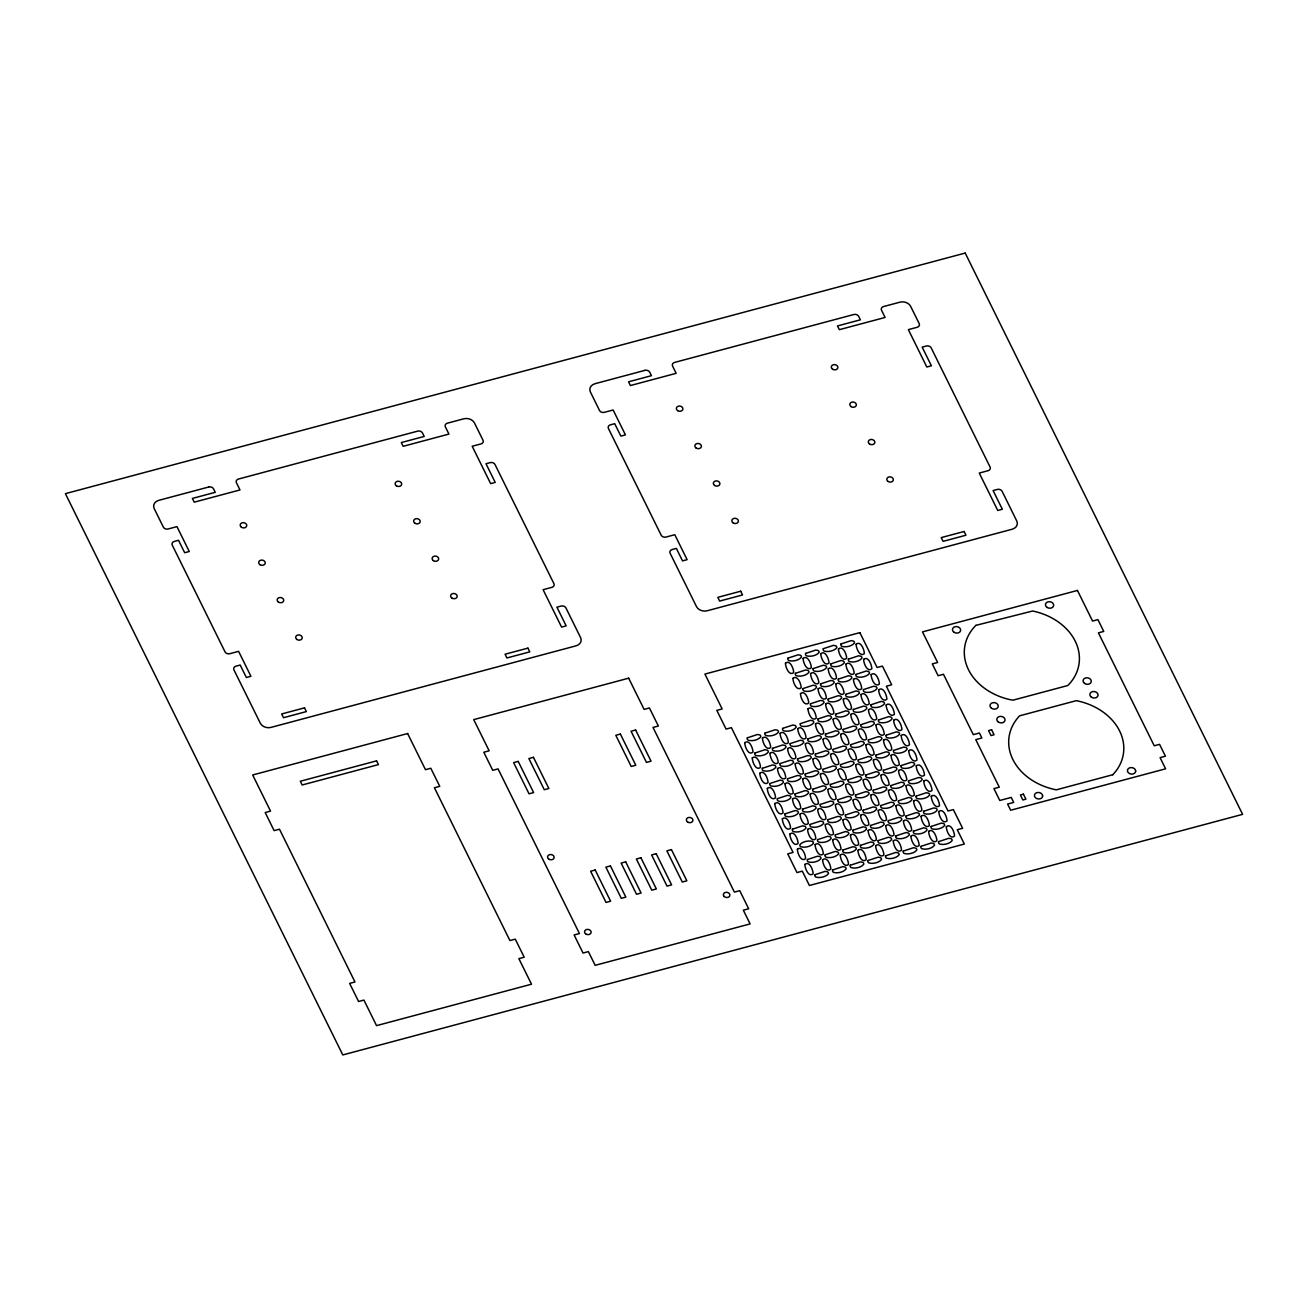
<?xml version="1.0" encoding="UTF-8"?>
<svg xmlns="http://www.w3.org/2000/svg" width="1308" height="1308" viewBox="0 0 1308 1308"><rect width="100%" height="100%" fill="white"/><g stroke="black" fill="none" stroke-linecap="round" stroke-linejoin="round"><path stroke-width="1.5" d="M812.497 841.453C808.589 840.21 802.213 841.567 799.826 844.837A2.616 2.06 8.3 0 0 800.774 846.734C804.665 847.976 811.042 846.619 813.429 843.349A2.616 2.06 8.3 0 0 812.497 841.453M1042.639 795.836L1042.623 796.245A4.137 3.254 8.3 0 1 1036.296 798.338A4.137 3.254 8.3 0 1 1036.508 792.762A4.137 3.254 8.3 0 1 1042.639 795.836M1135.671 770.968L1135.655 771.377A4.137 3.254 8.3 0 1 1129.327 773.469A4.137 3.254 8.3 0 1 1129.54 767.878A4.137 3.254 8.3 0 1 1135.671 770.968M744.759 742.731C744.644 746.165 748.307 756.089 752.967 752.165C753.081 748.732 749.419 738.791 744.759 742.731M747.342 737.826L747.179 738.301A2.616 2.06 8.3 0 0 748.127 740.197C752.018 741.44 758.395 740.083 760.782 736.813A2.616 2.06 8.3 0 0 759.85 734.916L757.463 734.491L747.342 737.826M752.296 757.97C752.165 761.387 755.828 771.328 760.488 767.404C760.602 763.97 756.956 754.029 752.296 757.97M754.863 753.048L754.716 753.539A2.616 2.06 8.3 0 0 755.648 755.435C759.539 756.678 765.916 755.321 768.303 752.051A2.616 2.06 8.3 0 0 767.371 750.154L764.984 749.713L754.863 753.048M785.47 663.189C785.356 666.606 789.018 676.547 793.678 672.606C793.793 669.189 790.146 659.248 785.47 663.189M787.988 658.137L787.841 658.627A2.616 2.06 8.3 0 0 788.773 660.524C792.664 661.766 799.041 660.409 801.428 657.139A2.616 2.06 8.3 0 0 800.496 655.243L798.109 654.801L787.988 658.137M762.466 738.072C762.351 741.505 766.014 751.43 770.674 747.506C770.788 744.072 767.126 734.131 762.466 738.072M765.016 733.101L764.853 733.575A2.616 2.06 8.3 0 0 765.801 735.472C769.693 736.715 776.069 735.358 778.456 732.088A2.616 2.06 8.3 0 0 777.524 730.191L775.137 729.766L765.016 733.101M759.834 773.224C759.703 776.641 763.365 786.582 768.025 782.642C768.139 779.225 764.493 769.284 759.834 773.224M762.401 768.303L762.253 768.793A2.616 2.06 8.3 0 0 763.185 770.69C767.077 771.933 773.453 770.576 775.84 767.306A2.616 2.06 8.3 0 0 774.908 765.409L772.521 764.967L762.401 768.303M792.959 678.345C792.844 681.779 796.507 691.719 801.166 687.779C801.281 684.346 797.618 674.405 792.959 678.345M795.477 673.309L795.313 673.8A2.616 2.06 8.3 0 0 796.261 675.696C800.153 676.939 806.529 675.566 808.916 672.312A2.616 2.06 8.3 0 0 807.984 670.415L805.597 669.974L795.477 673.309M769.987 753.31C769.872 756.727 773.535 766.668 778.195 762.727C778.309 759.31 774.647 749.37 769.987 753.31M772.538 748.323L772.374 748.814A2.616 2.06 8.3 0 0 773.322 750.71C777.214 751.953 783.59 750.596 785.977 747.326A2.616 2.06 8.3 0 0 785.045 745.429L782.658 744.988L772.538 748.323M803.112 658.398C802.998 661.815 806.66 671.756 811.32 667.816C811.434 664.399 807.772 654.458 803.112 658.398M805.663 653.411L805.499 653.902A2.616 2.06 8.3 0 0 806.447 655.798C810.339 657.041 816.715 655.684 819.102 652.414A2.616 2.06 8.3 0 0 818.17 650.517L815.783 650.076L805.663 653.411M780.14 733.347C780.026 736.78 783.672 746.704 788.332 742.781C788.462 739.347 784.8 729.406 780.14 733.347M782.691 728.376L782.527 728.85A2.616 2.06 8.3 0 0 783.459 730.747C787.367 731.99 793.743 730.632 796.131 727.362A2.616 2.06 8.3 0 0 795.182 725.466L792.812 725.041L782.691 728.376M767.338 788.413C767.224 791.847 770.87 801.771 775.53 797.847C775.66 794.414 771.998 784.473 767.338 788.413M769.921 783.508L769.758 783.982A2.616 2.06 8.3 0 0 770.69 785.879C774.598 787.122 780.974 785.765 783.361 782.495A2.616 2.06 8.3 0 0 782.413 780.598L780.042 780.173L769.921 783.508M800.496 693.6C800.382 697.033 804.044 706.958 808.704 703.034C808.818 699.6 805.156 689.659 800.496 693.6M803.014 688.564L802.85 689.054A2.616 2.06 8.3 0 0 803.799 690.935C807.69 692.177 814.067 690.82 816.454 687.55A2.616 2.06 8.3 0 0 815.522 685.654L813.135 685.229L803.014 688.564M777.541 768.548C777.41 771.982 781.072 781.922 785.732 777.982C785.846 774.565 782.2 764.624 777.541 768.548M780.075 763.578L779.928 764.068A2.616 2.06 8.3 0 0 780.86 765.965C784.751 767.207 791.127 765.85 793.515 762.58A2.616 2.06 8.3 0 0 792.583 760.684L790.196 760.242L780.075 763.578M810.6 673.555C810.486 676.988 814.148 686.929 818.808 682.989C818.922 679.555 815.26 669.614 810.6 673.555M813.151 668.584L812.987 669.075A2.616 2.06 8.3 0 0 813.936 670.971C817.827 672.214 824.204 670.841 826.591 667.587A2.616 2.06 8.3 0 0 825.659 665.69L823.272 665.249L813.151 668.584M787.661 748.585C787.547 752.002 791.209 761.943 795.869 758.002C795.983 754.585 792.321 744.644 787.661 748.585M790.212 743.598L790.048 744.089A2.616 2.06 8.3 0 0 790.997 745.985C794.888 747.228 801.264 745.871 803.652 742.601A2.616 2.06 8.3 0 0 802.72 740.704L800.332 740.263L790.212 743.598M820.786 653.673C820.672 657.09 824.334 667.031 828.994 663.091C829.109 659.673 825.446 649.733 820.786 653.673M797.815 728.621C797.7 732.055 801.346 741.979 806.006 738.055C806.137 734.622 802.474 724.681 797.815 728.621M823.337 648.686L823.173 649.177A2.616 2.06 8.3 0 0 824.122 651.073C828.013 652.316 834.39 650.959 836.777 647.689A2.616 2.06 8.3 0 0 835.845 645.792L833.458 645.351L823.337 648.686M800.365 723.651L800.202 724.125A2.616 2.06 8.3 0 0 801.134 726.022C805.041 727.264 811.418 725.907 813.805 722.637A2.616 2.06 8.3 0 0 812.857 720.741L810.486 720.316L800.365 723.651M774.843 803.586C774.728 807.003 778.374 816.944 783.034 813.004C783.165 809.587 779.503 799.646 774.843 803.586M777.426 798.665L777.263 799.155A2.616 2.06 8.3 0 0 778.195 801.052C782.102 802.294 788.479 800.937 790.866 797.667A2.616 2.06 8.3 0 0 789.918 795.771L787.547 795.329L777.426 798.665M808.017 708.789C807.886 712.222 811.549 722.163 816.208 718.223C816.323 714.789 812.677 704.849 808.017 708.789M810.519 703.753L810.371 704.244A2.616 2.06 8.3 0 0 811.303 706.14C815.195 707.383 821.571 706.026 823.975 702.756A2.616 2.06 8.3 0 0 823.026 700.859L820.656 700.418L810.519 703.753M785.045 783.754C784.931 787.187 788.577 797.112 793.237 793.188C793.367 789.754 789.705 779.813 785.045 783.754M787.579 778.783L787.432 779.257A2.616 2.06 8.3 0 0 788.364 781.154C792.256 782.397 798.648 781.039 801.036 777.769A2.616 2.06 8.3 0 0 800.087 775.873L797.716 775.448L787.579 778.783M818.138 688.809C818.023 692.243 821.686 702.167 826.345 698.243C826.46 694.81 822.797 684.869 818.138 688.809M820.688 683.839L820.525 684.329A2.616 2.06 8.3 0 0 821.473 686.209C825.364 687.452 831.741 686.095 834.128 682.825A2.616 2.06 8.3 0 0 833.196 680.928L830.809 680.503L820.688 683.839M795.199 763.823C795.084 767.256 798.747 777.197 803.406 773.257C803.521 769.84 799.858 759.899 795.199 763.823M797.749 758.853L797.586 759.343A2.616 2.06 8.3 0 0 798.534 761.24C802.425 762.482 808.802 761.125 811.189 757.855A2.616 2.06 8.3 0 0 810.257 755.959L807.87 755.517L797.749 758.853M828.275 668.829C828.16 672.263 831.806 682.204 836.466 678.263C836.597 674.83 832.934 664.889 828.275 668.829M830.825 663.859L830.662 664.35A2.616 2.06 8.3 0 0 831.594 666.246C835.501 667.489 841.878 666.115 844.265 662.862A2.616 2.06 8.3 0 0 843.317 660.965L840.946 660.524L830.825 663.859M805.336 743.86C805.221 747.277 808.884 757.218 813.543 753.277C813.658 749.86 809.995 739.919 805.336 743.86M807.886 738.873L807.723 739.363A2.616 2.06 8.3 0 0 808.655 741.26C812.562 742.503 818.939 741.145 821.326 737.875A2.616 2.06 8.3 0 0 820.394 735.979L818.007 735.537L807.886 738.873M782.364 818.808C782.249 822.241 785.895 832.182 790.555 828.242C790.686 824.808 787.024 814.884 782.364 818.808M784.947 813.903L784.784 814.394A2.616 2.06 8.3 0 0 785.716 816.29C789.623 817.533 796 816.176 798.387 812.906A2.616 2.06 8.3 0 0 797.439 811.009L795.068 810.568L784.947 813.903M838.461 648.948C838.346 652.365 841.992 662.306 846.652 658.365C846.783 654.948 843.12 645.008 838.461 648.948M841.011 643.961L840.848 644.452A2.616 2.06 8.3 0 0 841.78 646.348C845.687 647.591 852.064 646.234 854.451 642.964A2.616 2.06 8.3 0 0 853.503 641.067L851.132 640.626L841.011 643.961M815.522 723.962C815.391 727.395 819.053 737.32 823.713 733.396C823.827 729.962 820.181 720.021 815.522 723.962M818.023 718.926L817.876 719.4A2.616 2.06 8.3 0 0 818.808 721.297C822.699 722.539 829.076 721.182 831.463 717.912A2.616 2.06 8.3 0 0 830.531 716.016L828.16 715.59L818.023 718.926M792.55 798.91C792.419 802.344 796.082 812.284 800.741 808.344C800.856 804.927 797.21 794.986 792.55 798.91M795.084 793.94L794.937 794.43A2.616 2.06 8.3 0 0 795.869 796.327C799.76 797.569 806.153 796.212 808.54 792.942A2.616 2.06 8.3 0 0 807.592 791.046L805.221 790.604L795.084 793.94M825.659 703.998C825.528 707.432 829.19 717.373 833.85 713.432C833.964 709.999 830.318 700.074 825.659 703.998M828.193 699.028L828.046 699.518A2.616 2.06 8.3 0 0 828.978 701.415C832.869 702.658 839.245 701.301 841.633 698.031A2.616 2.06 8.3 0 0 840.701 696.134L838.314 695.692L828.193 699.028M802.72 779.028C802.589 782.462 806.251 792.386 810.911 788.462C811.025 785.029 807.379 775.088 802.72 779.028M805.254 774.058L805.107 774.532A2.616 2.06 8.3 0 0 806.039 776.429C809.93 777.671 816.306 776.314 818.694 773.044A2.616 2.06 8.3 0 0 817.762 771.148L815.375 770.723L805.254 774.058M835.812 684.084C835.698 687.518 839.344 697.442 844.02 693.518C844.134 690.084 840.472 680.144 835.812 684.084M838.363 679.114L838.199 679.604A2.616 2.06 8.3 0 0 839.131 681.484C843.039 682.727 849.415 681.37 851.802 678.1A2.616 2.06 8.3 0 0 850.87 676.203L848.483 675.778L838.363 679.114M812.873 759.098C812.759 762.531 816.421 772.472 821.081 768.532C821.195 765.115 817.533 755.174 812.873 759.098M815.424 754.127L815.26 754.618A2.616 2.06 8.3 0 0 816.208 756.514C820.1 757.757 826.476 756.4 828.863 753.13A2.616 2.06 8.3 0 0 827.931 751.233L825.544 750.792L815.424 754.127M789.901 834.063C789.787 837.496 793.433 847.437 798.093 843.496C798.223 840.063 794.561 830.122 789.901 834.063M792.485 829.158L792.321 829.648A2.616 2.06 8.3 0 0 793.253 831.545C797.161 832.787 803.537 831.414 805.924 828.16A2.616 2.06 8.3 0 0 804.976 826.264L802.605 825.822L792.485 829.158M845.949 664.104C845.835 667.538 849.481 677.479 854.14 673.538C854.271 670.105 850.609 660.164 845.949 664.104M848.5 659.134L848.336 659.624A2.616 2.06 8.3 0 0 849.268 661.521C853.176 662.764 859.552 661.39 861.939 658.137A2.616 2.06 8.3 0 0 860.991 656.24L858.62 655.798L848.5 659.134M823.043 739.2C822.928 742.617 826.574 752.558 831.234 748.617C831.365 745.2 827.702 735.26 823.043 739.2M825.561 734.148L825.397 734.638A2.616 2.06 8.3 0 0 826.329 736.535C830.237 737.777 836.613 736.42 839 733.15A2.616 2.06 8.3 0 0 838.052 731.254L835.681 730.812L825.561 734.148M800.071 814.148C799.956 817.582 803.602 827.523 808.262 823.582C808.377 820.149 804.731 810.208 800.071 814.148M802.605 809.178L802.458 809.668A2.616 2.06 8.3 0 0 803.39 811.565C807.281 812.808 813.674 811.451 816.061 808.181A2.616 2.06 8.3 0 0 815.113 806.284L812.742 805.842L802.605 809.178M856.135 644.223C856.021 647.64 859.667 657.581 864.326 653.64C864.457 650.223 860.795 640.282 856.135 644.223M833.163 719.171C833.033 722.605 836.695 732.529 841.355 728.605C841.469 725.172 837.823 715.231 833.163 719.171M835.698 714.201L835.55 714.675A2.616 2.06 8.3 0 0 836.482 716.571C840.374 717.814 846.75 716.457 849.137 713.187A2.616 2.06 8.3 0 0 848.205 711.29L845.818 710.865L835.698 714.201M810.224 794.185C810.093 797.618 813.756 807.559 818.416 803.619C818.53 800.202 814.884 790.261 810.224 794.185M812.759 789.214L812.611 789.705A2.616 2.06 8.3 0 0 813.543 791.602C817.435 792.844 823.811 791.487 826.198 788.217A2.616 2.06 8.3 0 0 825.266 786.321L822.879 785.879L812.759 789.214M843.317 699.273C843.202 702.707 846.865 712.647 851.524 708.707C851.639 705.274 847.976 695.349 843.317 699.273M845.867 694.303L845.704 694.793A2.616 2.06 8.3 0 0 846.652 696.69C850.543 697.932 856.92 696.575 859.307 693.305A2.616 2.06 8.3 0 0 858.375 691.409L855.988 690.967L845.867 694.303M820.378 774.303C820.263 777.737 823.926 787.661 828.585 783.737C828.7 780.304 825.054 770.363 820.378 774.303M822.928 769.333L822.765 769.807A2.616 2.06 8.3 0 0 823.713 771.704C827.604 772.946 833.981 771.589 836.368 768.319A2.616 2.06 8.3 0 0 835.436 766.423L833.049 765.998L822.928 769.333M797.406 849.268C797.291 852.685 800.954 862.626 805.614 858.686C805.728 855.269 802.066 845.328 797.406 849.268M853.486 679.359C853.372 682.792 857.018 692.717 861.678 688.793C861.809 685.359 858.146 675.418 853.486 679.359M856.037 674.388L855.873 674.879A2.616 2.06 8.3 0 0 856.805 676.759C860.713 678.002 867.09 676.645 869.477 673.375A2.616 2.06 8.3 0 0 868.528 671.478L866.158 671.053L856.037 674.388M830.58 754.438C830.466 757.872 834.112 767.812 838.771 763.872C838.902 760.439 835.24 750.514 830.58 754.438M833.098 749.402L832.934 749.893A2.616 2.06 8.3 0 0 833.866 751.789C837.774 753.032 844.15 751.675 846.538 748.405A2.616 2.06 8.3 0 0 845.589 746.508L843.219 746.067L833.098 749.402M807.608 829.403C807.494 832.836 811.14 842.777 815.8 838.837C815.93 835.403 812.268 825.462 807.608 829.403M810.143 824.432L809.995 824.923A2.616 2.06 8.3 0 0 810.927 826.819C814.835 828.062 821.211 826.689 823.599 823.435A2.616 2.06 8.3 0 0 822.65 821.538L820.279 821.097L810.143 824.432M863.623 659.379C863.493 662.813 867.155 672.753 871.815 668.813C871.929 665.38 868.283 655.439 863.623 659.379M840.684 734.409C840.57 737.826 844.216 747.767 848.876 743.827C849.006 740.41 845.344 730.469 840.684 734.409M843.219 729.423L843.071 729.913A2.616 2.06 8.3 0 0 844.003 731.81C847.895 733.052 854.288 731.695 856.675 728.425A2.616 2.06 8.3 0 0 855.726 726.529L853.356 726.087L843.219 729.423M817.745 809.423C817.614 812.857 821.277 822.797 825.937 818.857C826.051 815.424 822.405 805.483 817.745 809.423M820.279 804.453L820.132 804.943A2.616 2.06 8.3 0 0 821.064 806.84C824.956 808.082 831.332 806.725 833.719 803.455A2.616 2.06 8.3 0 0 832.787 801.559L830.4 801.117L820.279 804.453M850.821 714.446C850.707 717.879 854.369 727.804 859.029 723.88C859.143 720.446 855.481 710.506 850.821 714.446M853.372 709.476L853.208 709.95A2.616 2.06 8.3 0 0 854.157 711.846C858.048 713.089 864.425 711.732 866.812 708.462A2.616 2.06 8.3 0 0 865.88 706.565L863.493 706.14L853.372 709.476M827.882 789.46C827.768 792.893 831.43 802.834 836.09 798.894C836.204 795.477 832.542 785.536 827.882 789.46M830.433 784.489L830.269 784.98A2.616 2.06 8.3 0 0 831.218 786.876C835.109 788.119 841.485 786.762 843.873 783.492A2.616 2.06 8.3 0 0 842.941 781.595L840.553 781.154L830.433 784.489M804.911 864.425C804.796 867.858 808.458 877.799 813.118 873.858C813.233 870.425 809.57 860.484 804.911 864.425M807.494 859.52L807.33 860.01A2.616 2.06 8.3 0 0 808.279 861.907C812.17 863.149 818.546 861.776 820.934 858.522A2.616 2.06 8.3 0 0 820.002 856.626L817.614 856.184L807.494 859.52M860.991 694.548C860.877 697.981 864.539 707.922 869.199 703.982C869.313 700.548 865.651 690.624 860.991 694.548M863.542 689.578L863.378 690.068A2.616 2.06 8.3 0 0 864.326 691.965C868.218 693.207 874.594 691.85 876.981 688.58A2.616 2.06 8.3 0 0 876.049 686.684L873.662 686.242L863.542 689.578M838.085 769.644C837.97 773.061 841.633 783.001 846.292 779.077C846.407 775.644 842.744 765.703 838.085 769.644M840.603 764.608L840.439 765.082A2.616 2.06 8.3 0 0 841.387 766.979C845.279 768.221 851.655 766.864 854.042 763.594A2.616 2.06 8.3 0 0 853.11 761.697L850.723 761.272L840.603 764.608M815.113 844.592C814.998 848.025 818.661 857.966 823.321 854.026C823.435 850.609 819.773 840.668 815.113 844.592M817.663 839.622L817.5 840.112A2.616 2.06 8.3 0 0 818.432 842.009C822.34 843.251 828.716 841.894 831.103 838.624A2.616 2.06 8.3 0 0 830.171 836.728L827.784 836.286L817.663 839.622M871.161 674.634C871.03 678.067 874.692 687.992 879.352 684.068C879.466 680.634 875.82 670.693 871.161 674.634M848.222 749.648C848.107 753.081 851.753 763.022 856.413 759.081C856.544 755.664 852.881 745.724 848.222 749.648M850.756 744.677L850.609 745.168A2.616 2.06 8.3 0 0 851.541 747.064C855.448 748.307 861.825 746.95 864.212 743.68A2.616 2.06 8.3 0 0 863.264 741.783L860.893 741.342L850.756 744.677M825.283 824.678C825.152 828.111 828.814 838.052 833.474 834.112C833.588 830.678 829.942 820.737 825.283 824.678M827.817 819.707L827.67 820.198A2.616 2.06 8.3 0 0 828.602 822.094C832.493 823.337 838.869 821.964 841.257 818.71A2.616 2.06 8.3 0 0 840.325 816.813L837.938 816.372L827.817 819.707M858.359 729.684C858.228 733.101 861.89 743.042 866.55 739.102C866.664 735.685 863.018 725.744 858.359 729.684M860.893 724.697L860.746 725.188A2.616 2.06 8.3 0 0 861.678 727.084C865.569 728.327 871.945 726.97 874.333 723.7A2.616 2.06 8.3 0 0 873.401 721.803L871.014 721.362L860.893 724.697M835.403 804.698C835.289 808.131 838.951 818.072 843.611 814.132C843.725 810.698 840.063 800.758 835.403 804.698M837.954 799.728L837.79 800.218A2.616 2.06 8.3 0 0 838.739 802.115C842.63 803.357 849.006 802 851.394 798.73A2.616 2.06 8.3 0 0 850.462 796.834L848.075 796.392L837.954 799.728M814.982 874.692L814.835 875.166A2.616 2.06 8.3 0 0 815.767 877.063C819.658 878.306 826.051 876.949 828.438 873.679A2.616 2.06 8.3 0 0 827.49 871.782L825.119 871.357L814.982 874.692M868.496 709.721C868.381 713.154 872.044 723.079 876.703 719.155C876.818 715.721 873.155 705.78 868.496 709.721M871.046 704.75L870.883 705.225A2.616 2.06 8.3 0 0 871.831 707.121C875.722 708.364 882.099 707.007 884.486 703.737A2.616 2.06 8.3 0 0 883.554 701.84L881.167 701.415L871.046 704.75M845.589 784.8C845.475 788.234 849.137 798.174 853.797 794.234C853.911 790.8 850.249 780.876 845.589 784.8M848.107 779.764L847.944 780.255A2.616 2.06 8.3 0 0 848.892 782.151C852.783 783.394 859.16 782.037 861.547 778.767A2.616 2.06 8.3 0 0 860.615 776.87L858.228 776.429L848.107 779.764M822.618 859.765C822.503 863.198 826.166 873.139 830.825 869.199C830.94 865.765 827.277 855.824 822.618 859.765M825.168 854.794L825.005 855.285A2.616 2.06 8.3 0 0 825.937 857.181C829.844 858.424 836.221 857.051 838.608 853.797A2.616 2.06 8.3 0 0 837.676 851.9L835.289 851.459L825.168 854.794M878.665 689.823C878.551 693.256 882.197 703.197 886.873 699.257C886.987 695.823 883.325 685.899 878.665 689.823M855.726 764.853C855.612 768.286 859.274 778.211 863.934 774.287C864.048 770.853 860.386 760.913 855.726 764.853M858.277 759.883L858.113 760.357A2.616 2.06 8.3 0 0 859.062 762.253C862.953 763.496 869.33 762.139 871.717 758.869A2.616 2.06 8.3 0 0 870.785 756.972L868.398 756.547L858.277 759.883M832.787 839.867C832.673 843.3 836.319 853.241 840.979 849.301C841.109 845.884 837.447 835.943 832.787 839.867M835.338 834.896L835.174 835.387A2.616 2.06 8.3 0 0 836.106 837.284C840.014 838.526 846.39 837.169 848.778 833.899A2.616 2.06 8.3 0 0 847.829 832.002L845.459 831.561L835.338 834.896M865.896 744.922C865.765 748.356 869.428 758.297 874.087 754.356C874.202 750.939 870.556 740.998 865.896 744.922M868.43 739.952L868.283 740.442A2.616 2.06 8.3 0 0 869.215 742.339C873.106 743.582 879.483 742.225 881.87 738.955A2.616 2.06 8.3 0 0 880.938 737.058L878.551 736.617L868.43 739.952M842.957 819.952C842.826 823.386 846.489 833.327 851.148 829.386C851.263 825.953 847.617 816.012 842.957 819.952M845.491 814.982L845.344 815.473A2.616 2.06 8.3 0 0 846.276 817.369C850.167 818.612 856.544 817.238 858.931 813.985A2.616 2.06 8.3 0 0 857.999 812.088L855.612 811.647L845.491 814.982M876.017 724.959C875.902 728.376 879.565 738.317 884.224 734.377C884.339 730.959 880.676 721.019 876.017 724.959M878.567 719.972L878.404 720.463A2.616 2.06 8.3 0 0 879.352 722.359C883.243 723.602 889.62 722.245 892.007 718.975A2.616 2.06 8.3 0 0 891.075 717.078L888.688 716.637L878.567 719.972M853.11 800.038C852.996 803.472 856.658 813.413 861.318 809.472C861.432 806.039 857.77 796.098 853.11 800.038M855.628 795.002L855.465 795.493A2.616 2.06 8.3 0 0 856.413 797.389C860.304 798.632 866.681 797.275 869.068 794.005A2.616 2.06 8.3 0 0 868.136 792.108L865.749 791.667L855.628 795.002M832.656 869.967L832.509 870.441A2.616 2.06 8.3 0 0 833.441 872.338C837.333 873.58 843.709 872.223 846.096 868.953A2.616 2.06 8.3 0 0 845.164 867.057L842.777 866.632L832.656 869.967M886.17 704.996C886.056 708.429 889.702 718.354 894.361 714.43C894.492 710.996 890.83 701.055 886.17 704.996M863.231 780.009C863.116 783.443 866.779 793.384 871.439 789.443C871.553 786.026 867.891 776.085 863.231 780.009M865.782 775.039L865.618 775.53A2.616 2.06 8.3 0 0 866.55 777.426C870.458 778.669 876.834 777.312 879.221 774.042A2.616 2.06 8.3 0 0 878.289 772.145L875.902 771.704L865.782 775.039M840.292 855.04C840.177 858.473 843.824 868.414 848.483 864.474C848.614 861.04 844.952 851.099 840.292 855.04M842.842 850.069L842.679 850.56A2.616 2.06 8.3 0 0 843.611 852.456C847.519 853.699 853.895 852.325 856.282 849.072A2.616 2.06 8.3 0 0 855.334 847.175L852.963 846.734L842.842 850.069M873.401 760.128C873.286 763.561 876.932 773.486 881.592 769.562C881.723 766.128 878.06 756.188 873.401 760.128M875.951 755.157L875.788 755.632A2.616 2.06 8.3 0 0 876.72 757.528C880.627 758.771 887.004 757.414 889.391 754.144A2.616 2.06 8.3 0 0 888.443 752.247L886.072 751.822L875.951 755.157M850.462 835.142C850.347 838.575 853.993 848.516 858.653 844.576C858.784 841.158 855.121 831.218 850.462 835.142M852.996 830.171L852.849 830.662A2.616 2.06 8.3 0 0 853.781 832.558C857.672 833.801 864.065 832.444 866.452 829.174A2.616 2.06 8.3 0 0 865.504 827.277L863.133 826.836L852.996 830.171M883.57 740.197C883.44 743.631 887.102 753.572 891.762 749.631C891.876 746.214 888.23 736.273 883.57 740.197M886.105 735.227L885.957 735.717A2.616 2.06 8.3 0 0 886.889 737.614C890.781 738.856 897.157 737.499 899.544 734.229A2.616 2.06 8.3 0 0 898.612 732.333L896.225 731.891L886.105 735.227M860.648 815.293C860.533 818.726 864.196 828.667 868.855 824.727C868.97 821.293 865.307 811.352 860.648 815.293M863.166 810.257L863.002 810.747A2.616 2.06 8.3 0 0 863.95 812.644C867.842 813.887 874.218 812.513 876.605 809.26A2.616 2.06 8.3 0 0 875.673 807.363L873.286 806.922L863.166 810.257M893.691 720.234C893.577 723.651 897.239 733.592 901.899 729.651C902.013 726.234 898.351 716.293 893.691 720.234M870.752 795.248C870.638 798.681 874.3 808.622 878.96 804.682C879.074 801.248 875.412 791.307 870.752 795.248M873.303 790.277L873.139 790.768A2.616 2.06 8.3 0 0 874.071 792.664C877.979 793.907 884.355 792.55 886.742 789.28A2.616 2.06 8.3 0 0 885.81 787.383L883.423 786.942L873.303 790.277M850.331 865.242L850.167 865.716A2.616 2.06 8.3 0 0 851.116 867.613C855.007 868.855 861.383 867.498 863.77 864.228A2.616 2.06 8.3 0 0 862.839 862.332L860.451 861.907L850.331 865.242M880.905 775.284C880.791 778.718 884.437 788.659 889.097 784.718C889.227 781.301 885.565 771.36 880.905 775.284M883.456 770.314L883.292 770.804A2.616 2.06 8.3 0 0 884.224 772.701C888.132 773.944 894.509 772.587 896.896 769.317A2.616 2.06 8.3 0 0 895.947 767.42L893.577 766.979L883.456 770.314M857.966 850.314C857.835 853.748 861.498 863.689 866.158 859.748C866.272 856.315 862.626 846.374 857.966 850.314M860.5 845.344L860.353 845.835A2.616 2.06 8.3 0 0 861.285 847.731C865.177 848.974 871.569 847.6 873.957 844.347A2.616 2.06 8.3 0 0 873.008 842.45L870.638 842.009L860.5 845.344M891.075 755.403C890.961 758.836 894.607 768.761 899.266 764.837C899.397 761.403 895.735 751.462 891.075 755.403M893.609 750.432L893.462 750.906A2.616 2.06 8.3 0 0 894.394 752.803C898.285 754.046 904.678 752.689 907.065 749.419A2.616 2.06 8.3 0 0 906.117 747.522L903.746 747.097L893.609 750.432M868.169 830.482C868.038 833.915 871.7 843.856 876.36 839.916C876.474 836.482 872.828 826.558 868.169 830.482M870.67 825.446L870.523 825.937A2.616 2.06 8.3 0 0 871.455 827.833C875.346 829.076 881.723 827.719 884.11 824.449A2.616 2.06 8.3 0 0 883.178 822.552L880.791 822.111L870.67 825.446M901.228 735.472C901.114 738.906 904.776 748.846 909.436 744.906C909.55 741.489 905.888 731.548 901.228 735.472M878.289 810.502C878.175 813.936 881.837 823.876 886.497 819.936C886.611 816.503 882.949 806.562 878.289 810.502M880.84 805.532L880.676 806.022A2.616 2.06 8.3 0 0 881.625 807.919C885.516 809.161 891.893 807.788 894.28 804.534A2.616 2.06 8.3 0 0 893.348 802.638L890.961 802.196L880.84 805.532M888.426 790.523C888.312 793.956 891.958 803.897 896.618 799.956C896.748 796.523 893.086 786.582 888.426 790.523M890.977 785.552L890.813 786.043A2.616 2.06 8.3 0 0 891.745 787.939C895.653 789.182 902.03 787.825 904.417 784.555A2.616 2.06 8.3 0 0 903.468 782.658L901.098 782.217L890.977 785.552M868.005 860.517L867.842 860.991A2.616 2.06 8.3 0 0 868.79 862.888C872.681 864.13 879.058 862.773 881.445 859.503A2.616 2.06 8.3 0 0 880.513 857.607L878.126 857.181L868.005 860.517M898.58 770.559C898.449 773.993 902.111 783.933 906.771 779.993C906.885 776.576 903.239 766.635 898.58 770.559M901.114 765.589L900.967 766.079A2.616 2.06 8.3 0 0 901.899 767.976C905.79 769.218 912.183 767.861 914.57 764.591A2.616 2.06 8.3 0 0 913.622 762.695L911.251 762.253L901.114 765.589M875.673 845.655C875.543 849.088 879.205 859.013 883.865 855.089C883.979 851.655 880.333 841.714 875.673 845.655M878.175 840.619L878.028 841.109A2.616 2.06 8.3 0 0 878.96 843.006C882.851 844.249 889.227 842.875 891.615 839.622A2.616 2.06 8.3 0 0 890.683 837.725L888.295 837.284L878.175 840.619M908.749 750.678C908.619 754.111 912.281 764.036 916.941 760.111C917.055 756.678 913.409 746.737 908.749 750.678M885.794 825.691C885.68 829.125 889.342 839.066 894.002 835.125C894.116 831.708 890.47 821.767 885.794 825.691M888.345 820.721L888.181 821.211A2.616 2.06 8.3 0 0 889.129 823.108C893.021 824.351 899.397 822.994 901.784 819.724A2.616 2.06 8.3 0 0 900.852 817.827L898.465 817.386L888.345 820.721M895.964 805.777C895.849 809.211 899.495 819.151 904.155 815.211C904.286 811.778 900.623 801.837 895.964 805.777M898.514 800.807L898.351 801.297A2.616 2.06 8.3 0 0 899.283 803.194C903.19 804.436 909.567 803.063 911.954 799.809A2.616 2.06 8.3 0 0 911.006 797.913L908.635 797.471L898.514 800.807M906.101 785.797C905.986 789.231 909.632 799.172 914.292 795.231C914.423 791.798 910.76 781.857 906.101 785.797M908.635 780.827L908.488 781.317A2.616 2.06 8.3 0 0 909.42 783.214C913.311 784.457 919.704 783.1 922.091 779.83A2.616 2.06 8.3 0 0 921.143 777.933L918.772 777.492L908.635 780.827M885.68 855.792L885.516 856.266A2.616 2.06 8.3 0 0 886.448 858.162C890.356 859.405 896.732 858.048 899.119 854.778A2.616 2.06 8.3 0 0 898.187 852.881L895.8 852.456L885.68 855.792M916.254 765.834C916.123 769.268 919.786 779.208 924.445 775.268C924.56 771.851 920.914 761.91 916.254 765.834M893.299 840.864C893.184 844.298 896.847 854.238 901.506 850.298C901.621 846.865 897.958 836.924 893.299 840.864M895.849 835.894L895.686 836.384A2.616 2.06 8.3 0 0 896.634 838.281C900.525 839.523 906.902 838.15 909.289 834.896A2.616 2.06 8.3 0 0 908.357 833L905.97 832.558L895.849 835.894M903.468 820.966C903.354 824.4 907.016 834.341 911.676 830.4C911.79 826.983 908.128 817.042 903.468 820.966M906.019 815.996L905.855 816.486A2.616 2.06 8.3 0 0 906.804 818.383C910.695 819.625 917.072 818.268 919.459 814.998A2.616 2.06 8.3 0 0 918.527 813.102L916.14 812.66L906.019 815.996M913.638 801.052C913.524 804.485 917.17 814.426 921.829 810.486C921.96 807.052 918.298 797.112 913.638 801.052M916.172 796.082L916.025 796.572A2.616 2.06 8.3 0 0 916.957 798.469C920.865 799.711 927.241 798.338 929.628 795.084A2.616 2.06 8.3 0 0 928.68 793.188L926.309 792.746L916.172 796.082M923.775 781.072C923.644 784.506 927.307 794.447 931.966 790.506C932.081 787.073 928.435 777.132 923.775 781.072M903.354 851.067L903.19 851.541A2.616 2.06 8.3 0 0 904.122 853.437C908.03 854.68 914.406 853.323 916.794 850.053A2.616 2.06 8.3 0 0 915.845 848.156L913.475 847.731L903.354 851.067M910.973 836.139C910.859 839.572 914.521 849.513 919.181 845.573C919.295 842.139 915.633 832.199 910.973 836.139M913.524 831.169L913.36 831.659A2.616 2.06 8.3 0 0 914.308 833.556C918.2 834.798 924.576 833.425 926.963 830.171A2.616 2.06 8.3 0 0 926.031 828.275L923.644 827.833L913.524 831.169M921.143 816.241C921.028 819.675 924.691 829.615 929.35 825.675C929.465 822.258 925.802 812.317 921.143 816.241M923.693 811.271L923.53 811.761A2.616 2.06 8.3 0 0 924.478 813.658C928.369 814.9 934.746 813.543 937.133 810.273A2.616 2.06 8.3 0 0 936.201 808.377L933.814 807.935L923.693 811.271M931.312 796.327C931.182 799.76 934.844 809.701 939.504 805.761C939.618 802.327 935.972 792.386 931.312 796.327M921.012 846.341L920.865 846.816A2.616 2.06 8.3 0 0 921.797 848.712C925.688 849.955 932.081 848.598 934.468 845.328A2.616 2.06 8.3 0 0 933.52 843.431L931.149 843.006L921.012 846.341M928.647 831.414C928.533 834.847 932.195 844.788 936.855 840.848C936.969 837.414 933.307 827.474 928.647 831.414M931.198 826.443L931.034 826.934A2.616 2.06 8.3 0 0 931.966 828.831C935.874 830.073 942.25 828.7 944.638 825.446A2.616 2.06 8.3 0 0 943.706 823.549L941.319 823.108L931.198 826.443M938.817 811.516C938.703 814.949 942.349 824.89 947.008 820.95C947.139 817.533 943.477 807.592 938.817 811.516M938.686 841.616L938.539 842.09A2.616 2.06 8.3 0 0 939.471 843.987C943.362 845.23 949.739 843.873 952.126 840.603A2.616 2.06 8.3 0 0 951.194 838.706L948.807 838.281L938.686 841.616M946.322 826.689C946.207 830.122 949.853 840.063 954.513 836.123C954.644 832.689 950.981 822.748 946.322 826.689M975.899 625.355L974.803 626.483A57.797 45.649 8.3 0 0 1010.087 699.649L1013.046 700.156L1067.655 685.556L1069.486 683.757A57.797 45.649 8.3 0 0 1032.65 611.016L975.899 625.355M1112.797 774.728L1056.308 789.836A57.797 45.649 8.3 0 1 1019.635 715.819L1076.288 700.663A57.797 45.649 8.3 0 1 1112.797 774.728M965.206 253.065L65.4 493.656L342.794 1054.935L1242.6 814.344L965.206 253.065M208.74 487.001L158.791 500.343A8.289 6.556 8.3 0 0 154.23 508.665L163.337 527.075A3.711 2.927 8.3 0 0 168.16 528.972L176.956 526.617L189.268 551.518L184.69 552.728L178.542 540.302L174.324 541.43A3.711 2.927 8.3 0 0 172.28 545.158L225.009 651.809A3.695 2.91 8.3 0 0 229.799 653.689L238.596 651.335L250.923 676.285L246.362 677.511L240.198 665.036L235.98 666.164A3.711 2.927 8.3 0 0 233.936 669.876L260.308 723.21A8.257 6.524 8.3 0 0 271.018 727.395L576.027 645.841A8.257 6.524 8.3 0 0 580.572 637.568L565.939 607.942A3.711 2.927 8.3 0 0 561.116 606.062L556.914 607.174L566.168 625.894L561.59 627.104L543.098 589.695L551.862 587.341A3.711 2.927 8.3 0 0 553.905 583.63L495.013 464.52A3.711 2.927 8.3 0 0 490.206 462.623L486.004 463.751L495.225 482.407L490.647 483.633L472.188 446.257L480.952 443.919A3.711 2.927 8.3 0 0 482.995 440.191L474.477 422.974A8.224 6.491 8.3 0 0 463.817 418.789L447.418 423.171A3.711 2.927 8.3 0 0 445.374 426.899L448.922 434.076L403.175 446.306L401.311 442.562L424.201 436.447L422.5 433.013A3.711 2.927 8.3 0 0 417.677 431.133L238.481 479.039A3.711 2.927 8.3 0 0 236.437 482.766L239.985 489.944L194.238 502.174L192.374 498.43L215.264 492.315L213.564 488.881A3.711 2.927 8.3 0 0 208.74 487.001M644.909 370.36L594.976 383.718A8.289 6.556 8.3 0 0 590.415 392.04L599.505 410.45A3.711 2.927 8.3 0 0 604.329 412.347L613.125 409.993L625.437 434.877L620.859 436.104L614.711 423.678L610.493 424.806A3.711 2.927 8.3 0 0 608.449 428.534L661.178 535.185A3.695 2.91 8.3 0 0 665.968 537.065L674.781 534.71L687.109 559.661L682.531 560.887L676.367 548.412L672.165 549.54A3.711 2.927 8.3 0 0 670.121 553.251L696.477 606.569A8.257 6.524 8.3 0 0 707.187 610.771L1012.196 529.217A8.257 6.524 8.3 0 0 1016.741 520.944L1002.108 491.317A3.711 2.927 8.3 0 0 997.285 489.437L993.083 490.549L1002.337 509.253L997.759 510.48L979.267 473.071L988.03 470.716A3.711 2.927 8.3 0 0 990.074 467.005L931.182 347.895A3.711 2.927 8.3 0 0 926.375 345.999L922.173 347.127L931.394 365.782L926.816 367.008L908.357 329.632L917.121 327.294A3.711 2.927 8.3 0 0 919.164 323.567L910.646 306.35A8.224 6.491 8.3 0 0 899.986 302.164L883.587 306.546A3.711 2.927 8.3 0 0 881.543 310.274L885.091 317.452L839.344 329.681L837.496 325.937L860.37 319.822L858.669 316.389A3.711 2.927 8.3 0 0 853.846 314.509L674.65 362.414A3.711 2.927 8.3 0 0 672.606 366.142L676.154 373.32L630.407 385.549L628.559 381.805L651.433 375.69L649.733 372.257A3.711 2.927 8.3 0 0 644.909 370.36M304.519 707.857L281.645 713.972L283.493 717.716L306.366 711.585L304.519 707.857M527.942 648.114L505.068 654.229L506.915 657.973L529.789 651.858L527.942 648.114M740.688 591.216L717.814 597.347L719.662 601.075L742.535 594.96L740.688 591.216M964.11 531.489L941.237 537.604L943.084 541.349L965.958 535.217L964.11 531.489M407.622 733.543L252.673 774.974L270.527 811.107L265.181 812.546L274.124 830.629L279.471 829.19L354.975 981.981L349.645 983.42L358.572 1001.503L363.918 1000.08L376.557 1025.635L531.506 984.205L518.867 958.65L524.197 957.211L515.27 939.128L509.924 940.55L434.419 787.759L439.75 786.337L430.806 768.254L425.476 769.676L407.622 733.543M628.674 678.182L473.725 719.613L489.143 750.808L483.796 752.231L492.74 770.314L498.07 768.891L579.444 933.536L574.114 934.958L583.041 953.041L588.387 951.619L595.173 965.337L750.122 923.906L743.336 910.188L748.666 908.766L739.739 890.683L734.393 892.105L653.019 727.461L658.365 726.038L649.422 707.955L644.092 709.377L628.674 678.182M376.573 760.864L300.317 781.252L302.164 784.996L378.421 764.608L376.573 760.864M859.863 632.647L704.914 674.078L722.163 708.952L716.817 710.375L726.071 729.096L731.401 727.657L793.073 852.44L787.727 853.862L796.981 872.567L802.311 871.144L809.407 885.483L964.356 844.052L957.26 829.713L962.606 828.291L953.352 809.587L948.022 811.009L886.35 686.226L891.696 684.803L882.442 666.099L877.112 667.521L859.863 632.647M1077.449 590.448L922.5 631.878L937.623 662.486L932.293 663.908L938.13 675.713L943.46 674.274L973.299 734.655L979.398 733.02L981.867 738.006L975.768 739.641L999.279 787.203L993.933 788.626L999.786 800.48L1011.231 797.422L1013.7 802.409L1007.601 804.044L1010.659 810.241L1165.608 768.81L1160.082 757.626L1165.412 756.204L1159.558 744.35L1154.228 745.773L1098.409 632.843L1103.756 631.421L1097.919 619.616L1092.572 621.055L1077.449 590.448M518.197 761.403L513.619 762.613L529.037 793.809L533.615 792.583L518.197 761.403M533.451 757.316L528.873 758.542L544.291 789.721L548.853 788.495L533.451 757.316M620.384 734.066L615.806 735.292L631.208 766.472L635.786 765.262L620.384 734.066M635.623 729.995L631.061 731.221L646.463 762.401L651.041 761.174L635.623 729.995M991.595 729.766L988.554 730.583L991.023 735.57L994.064 734.753L991.595 729.766M595.189 870.016L590.611 871.242L606.029 902.422L610.607 901.196L595.189 870.016M610.444 865.945L605.866 867.155L621.284 898.351L625.845 897.125L610.444 865.945M625.698 861.858L621.12 863.084L636.522 894.263L641.1 893.037L625.698 861.858M640.936 857.786L636.375 859.013L651.776 890.192L656.354 888.966L640.936 857.786M656.191 853.699L651.613 854.925L667.031 886.105L671.609 884.878L656.191 853.699M671.445 849.628L666.867 850.854L682.286 882.033L686.864 880.807L671.445 849.628M1023.428 794.169L1020.387 794.97L1022.84 799.973L1025.897 799.155L1023.428 794.169M832.558 369.183A3.303 2.616 8.3 0 0 837.839 367.761A3.303 2.616 8.3 0 0 833.36 364.736A3.303 2.616 8.3 0 0 832.558 369.183M733.085 522.857A3.303 2.616 8.3 0 0 738.382 521.451A3.303 2.616 8.3 0 0 733.886 518.409A3.303 2.616 8.3 0 0 733.085 522.857M714.593 485.448A3.303 2.616 8.3 0 0 719.874 484.025A3.303 2.616 8.3 0 0 715.394 481.001A3.303 2.616 8.3 0 0 714.593 485.448M888.034 481.426A3.303 2.616 8.3 0 0 893.331 480.02A3.303 2.616 8.3 0 0 888.835 476.979A3.303 2.616 8.3 0 0 888.034 481.426M851.05 406.592A3.303 2.616 8.3 0 0 856.331 405.186A3.303 2.616 8.3 0 0 851.851 402.145A3.303 2.616 8.3 0 0 851.05 406.592M869.542 444.017A3.303 2.616 8.3 0 0 874.823 442.594A3.303 2.616 8.3 0 0 870.343 439.57A3.303 2.616 8.3 0 0 869.542 444.017M677.609 410.614A3.303 2.616 8.3 0 0 682.89 409.191A3.303 2.616 8.3 0 0 678.411 406.167A3.303 2.616 8.3 0 0 677.609 410.614M696.101 448.023A3.303 2.616 8.3 0 0 701.382 446.617A3.303 2.616 8.3 0 0 696.902 443.576A3.303 2.616 8.3 0 0 696.101 448.023M724.092 896.421A3.303 2.616 8.3 0 0 729.701 895.964A3.303 2.616 8.3 0 0 726.071 892.285A3.303 2.616 8.3 0 0 724.092 896.421M585.559 933.765A3.303 2.616 8.3 0 0 591.036 932.8A3.303 2.616 8.3 0 0 586.916 929.432A3.303 2.616 8.3 0 0 585.559 933.765M687.616 822.013A3.303 2.616 8.3 0 0 692.897 820.59A3.303 2.616 8.3 0 0 688.4 817.549A3.303 2.616 8.3 0 0 687.616 822.013M548.543 858.898A3.303 2.616 8.3 0 0 554.036 857.999A3.303 2.616 8.3 0 0 549.981 854.582A3.303 2.616 8.3 0 0 548.543 858.898M954.088 632.32A4.137 3.254 8.3 0 0 960.628 630.44A4.137 3.254 8.3 0 0 954.922 626.745A4.137 3.254 8.3 0 0 954.088 632.32M991.497 708.249A4.137 3.254 8.3 0 0 998.184 706.663A4.137 3.254 8.3 0 0 992.723 702.723A4.137 3.254 8.3 0 0 991.497 708.249M1084.528 683.397A4.137 3.254 8.3 0 0 1091.232 681.844A4.137 3.254 8.3 0 0 1085.787 677.887A4.137 3.254 8.3 0 0 1084.528 683.397M1091.444 697.213A4.137 3.254 8.3 0 0 1098.033 695.431A4.137 3.254 8.3 0 0 1092.409 691.654A4.137 3.254 8.3 0 0 1091.444 697.213M1047.021 607.386A4.137 3.254 8.3 0 0 1053.643 605.653A4.137 3.254 8.3 0 0 1048.068 601.827A4.137 3.254 8.3 0 0 1047.021 607.386M998.462 722.13A4.137 3.254 8.3 0 0 1005.018 720.25A4.137 3.254 8.3 0 0 999.312 716.539A4.137 3.254 8.3 0 0 998.462 722.13M396.389 485.808A3.303 2.616 8.3 0 0 401.67 484.385A3.303 2.616 8.3 0 0 397.174 481.36A3.303 2.616 8.3 0 0 396.389 485.808M296.916 639.481A3.303 2.616 8.3 0 0 302.197 638.075A3.303 2.616 8.3 0 0 297.717 635.034A3.303 2.616 8.3 0 0 296.916 639.481M278.424 602.072A3.303 2.616 8.3 0 0 283.705 600.65A3.303 2.616 8.3 0 0 279.225 597.625A3.303 2.616 8.3 0 0 278.424 602.072M451.865 598.05A3.303 2.616 8.3 0 0 457.146 596.644A3.303 2.616 8.3 0 0 452.666 593.603A3.303 2.616 8.3 0 0 451.865 598.05M414.881 523.216A3.303 2.616 8.3 0 0 420.162 521.81A3.303 2.616 8.3 0 0 415.666 518.769A3.303 2.616 8.3 0 0 414.881 523.216M433.373 560.641A3.303 2.616 8.3 0 0 438.654 559.219A3.303 2.616 8.3 0 0 434.174 556.194A3.303 2.616 8.3 0 0 433.373 560.641M241.44 527.238A3.303 2.616 8.3 0 0 246.722 525.816A3.303 2.616 8.3 0 0 242.225 522.791A3.303 2.616 8.3 0 0 241.44 527.238M259.932 564.647A3.303 2.616 8.3 0 0 265.213 563.241A3.303 2.616 8.3 0 0 260.717 560.2A3.303 2.616 8.3 0 0 259.932 564.647"/></g></svg>
